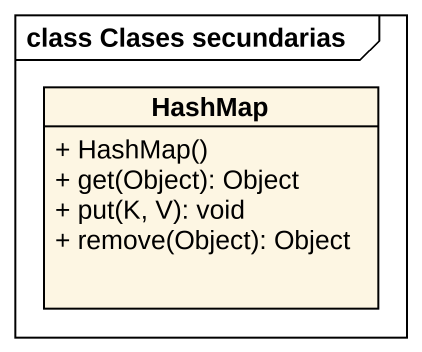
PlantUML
@startuml
mainframe class Clases secundarias
hide circle
hide empty members
skinparam classAttributeIconSize 0
class HashMap {
  + HashMap()
  + get(Object): Object
  + put(K, V): void
  + remove(Object): Object
}
@enduml
